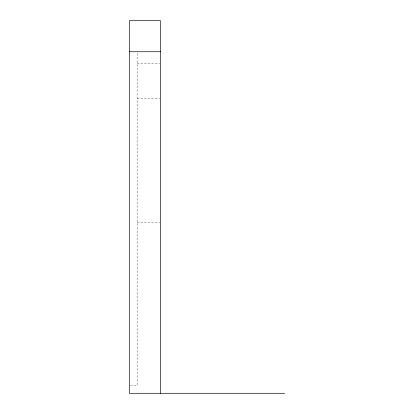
<?xml version="1.0" encoding="UTF-8"?>
<svg xmlns="http://www.w3.org/2000/svg" width="414" height="414" viewBox="0 0 414 414"><rect width="100%" height="100%" fill="white"/><g stroke="black" fill="none" stroke-linecap="round" stroke-linejoin="round"><path stroke-width="0.31" stroke-dasharray="2.07 1.55" d="M137.137 63.704L159.778 63.704M137.137 98.325L159.778 98.325M137.137 222.525L159.778 222.525M130.57 385.537L137.137 385.537L137.137 51.75"/><path stroke-width="0.62" d="M129.375 51.75L160.425 51.75M284.625 393.3L129.375 393.3L129.375 20.7L160.425 20.7L160.425 393.3"/></g></svg>
